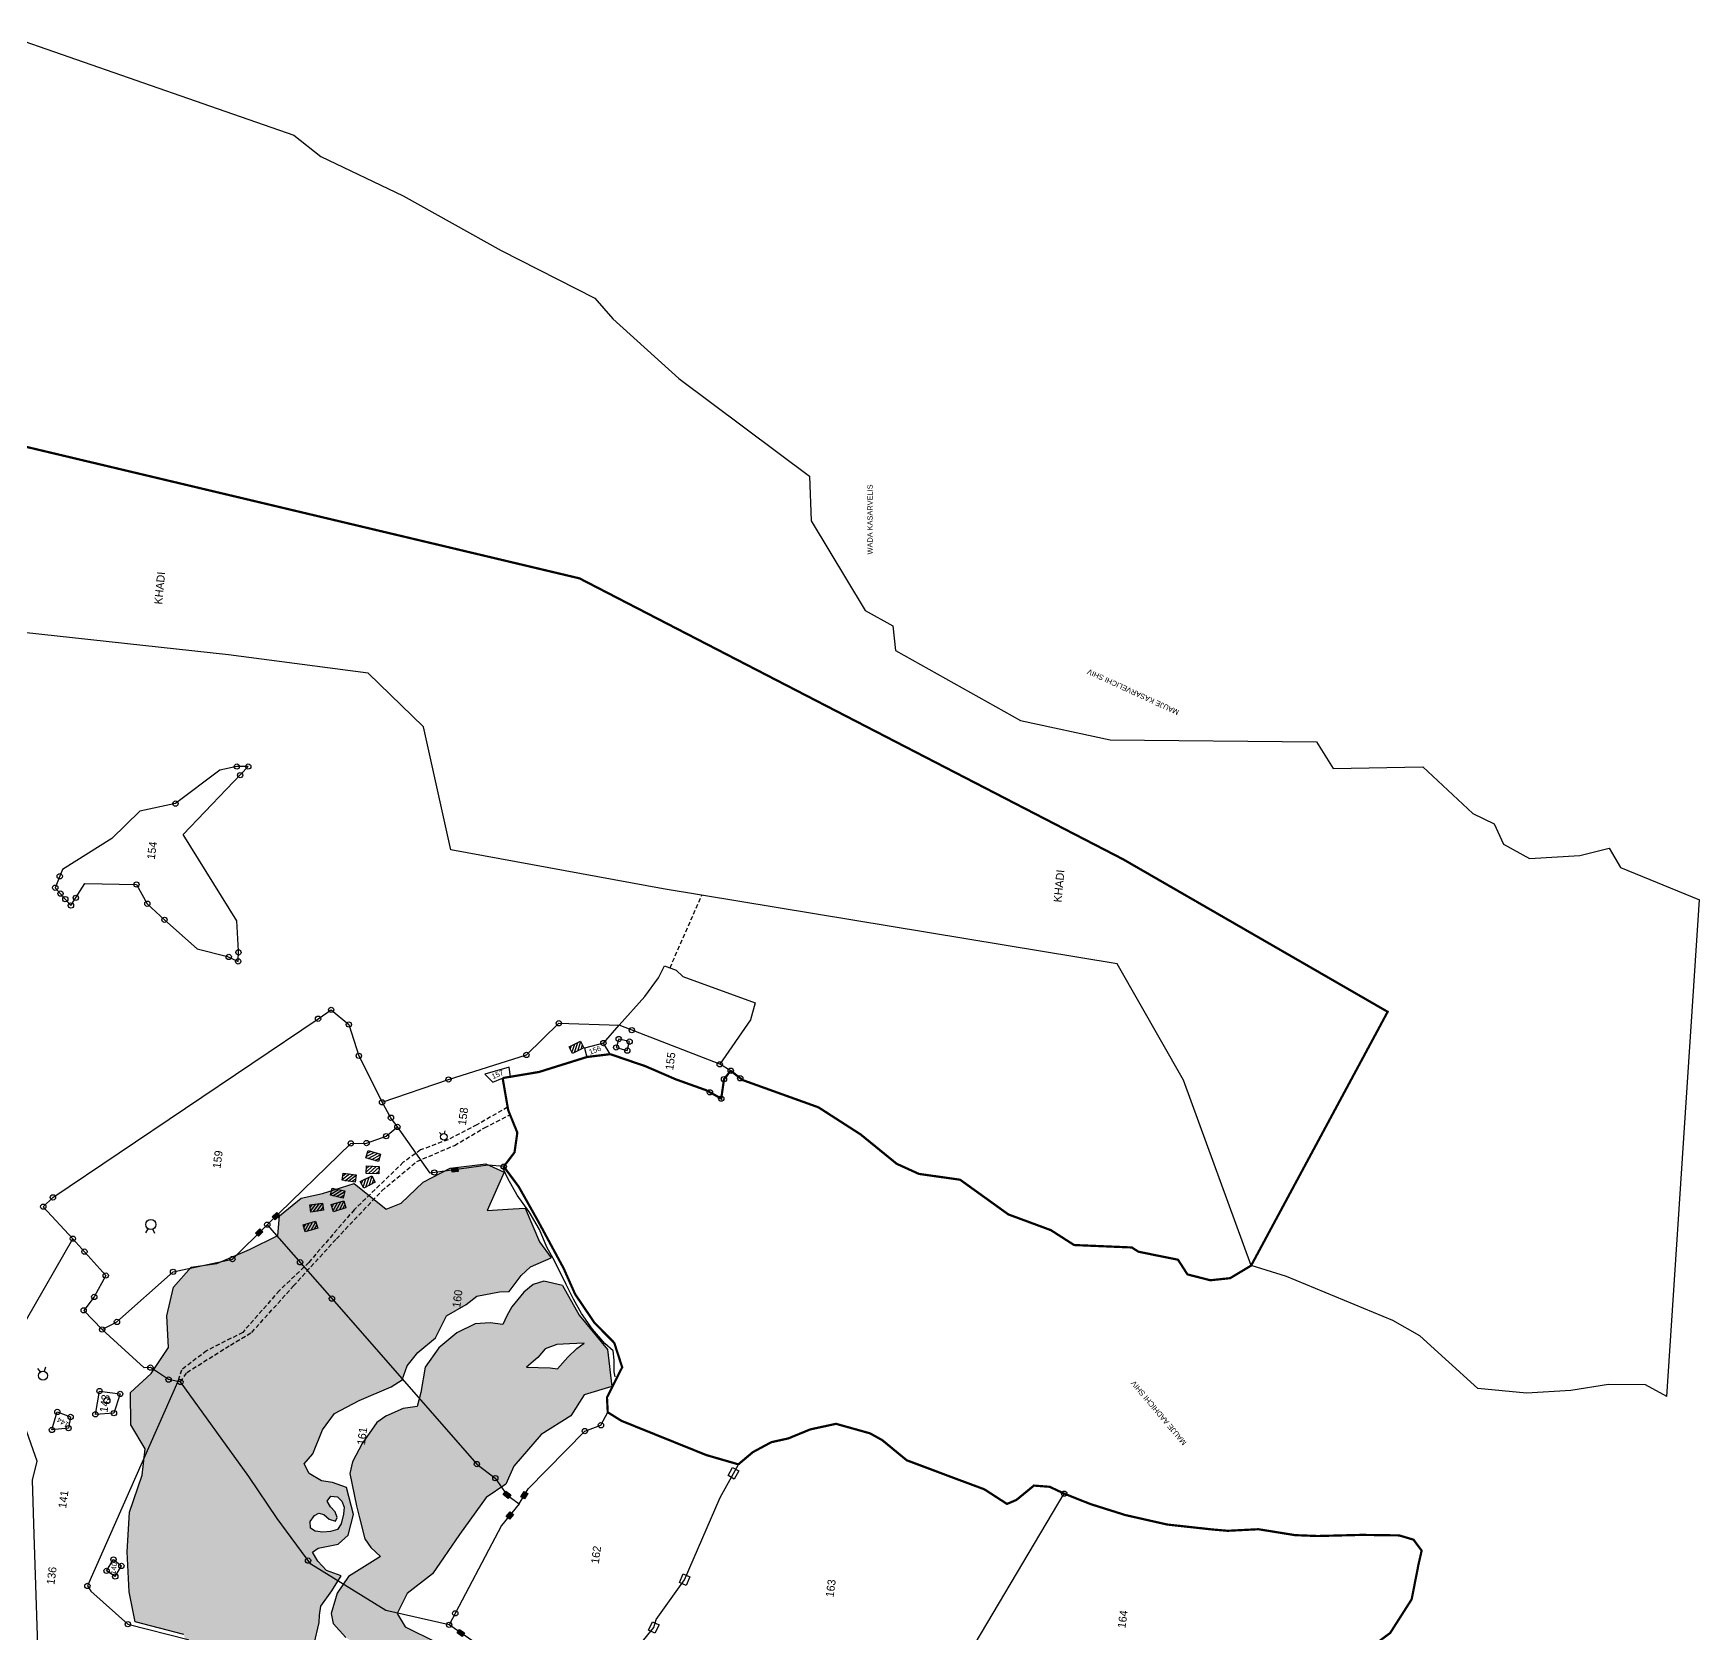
# Model space of a CAD drawing. Header units: metres. Extents: x 316291 to 322492, y 1878982 to 1885522.
# Drawn here: x 317850 to 319767, y 1883682 to 1885522 of the extents above; entities that cross this region are included whole.
import ezdxf

# ---------------------------------------------------------------- set-up
doc = ezdxf.new("R2010")
doc.units = ezdxf.units.M
doc.linetypes.add('DASHDOT', pattern=[1, 0.5, -0.25, 0, -0.25])
doc.linetypes.add('DASHED', pattern=[0.75, 0.5, -0.25])
for name, color, linetype in [('LINE_CARTTRACK', 2, 'DASHED'), ('LINE_FOOTPATH', 1, 'DASHED'), ('OFF', 1, 'Continuous'), ('OTHERS', 1, 'Continuous'), ('POLY_HATCH', 12, 'Continuous'), ('POLY_PARCEL', 6, 'Continuous'), ('POLY_ROAD', 30, 'Continuous'), ('POLY_WATER', 4, 'Continuous'), ('SYM_STONE', 1, 'Continuous'), ('SYM_WELL', 1, 'Continuous'), ('TEXT_MAPIN', 7, 'Continuous'), ('TEXT_MAPOUT', 7, 'Continuous'), ('TEXT_PARCEL', 7, 'Continuous'), ('V_BOUND_LINE', 7, 'Continuous'), ('V_BOUND_STREAM_LINE', 7, 'DASHDOT')]:
    doc.layers.add(name, color=color, linetype=linetype)
doc.styles.add('TEXT_MAP', font='')
doc.styles.get('TEXT_MAP').set_extended_font_data('Kruti Dev 050')

# ---------------------------------------------------------------- blocks, each defined once
blk = doc.blocks.new('PAKKAWELL')
blk.add_circle((0, 0), 1.81)
blk = doc.blocks.new('MOTWELL')
for points in [[(-1.54, 2.96), (-0.8, 1.55)], [(1.54, 2.96), (0.8, 1.55)]]:
    blk.add_lwpolyline(points)
blk.add_circle((0, 0), 1.74)
blk = doc.blocks.new('STONESQUARE')
at = {"layer": 'SYM_STONE'}
for p, q in [((-1.04, 0.81), (1.04, 0.81)), ((-1.04, -0.81), (-1.04, 0.81)), ((1.04, 0.81), (1.04, -0.81)), ((1.04, -0.81), (-1.04, -0.81))]:
    blk.add_line(p, q, dxfattribs=at)
blk = doc.blocks.new('STONE')
blk.add_circle((0, 0), 0.851)
blk = doc.blocks.new('STONESQUAREFILLED')
blk.add_hatch(color=256).paths.add_polyline_path([(0.7, -0.48), (0.7, 0.48), (-0.7, 0.48), (-0.7, -0.48)])
blk.add_lwpolyline([(-0.7, 0.48), (0.7, 0.48), (0.7, -0.48), (-0.7, -0.48)], close=True)

msp = doc.modelspace()

# ---------------------------------------------------------------- hatches: boundary and pattern name
at = {"layer": 'OTHERS'}
h = msp.add_hatch(dxfattribs=at)
h.set_pattern_fill('ANSI31', color=256, scale=23.413525, angle=26.7564, style=0)
h.set_pattern_definition([(71.756444, (314055.8052, 1884300.5663), (-2.7795785, 0.916221), [])])
h.paths.add_polyline_path([(318483.5, 1884356), (318479.7, 1884363.6), (318466.4, 1884357), (318470.3, 1884349.4)])
h = msp.add_hatch(dxfattribs=at)
h.set_pattern_fill('ANSI31', color=256, scale=23.413525, angle=-16.4534, style=0)
h.set_pattern_definition([(28.546615, (314981.942, 1887216.4206), (-1.3985882, 2.5708887), [])])
h.paths.add_polyline_path([(318247.1, 1884225.3), (318249.5, 1884233.5), (318235.2, 1884237.7), (318232.8, 1884229.5)])
h = msp.add_hatch(dxfattribs=at)
h.set_pattern_fill('ANSI31', color=256, scale=23.413525, angle=-2.5032, style=0)
h.set_pattern_definition([(42.496804, (314357.8736, 1886326.5657), (-1.9771231, 2.157893), [])])
h.paths.add_polyline_path([(318247.8, 1884210.8), (318248.2, 1884219.3), (318233.3, 1884220), (318233, 1884211.5)])
h = msp.add_hatch(dxfattribs=at)
h.set_pattern_fill('ANSI31', color=256, scale=23.413525, angle=-7.7013, style=0)
h.set_pattern_definition([(37.29872, (314538.077, 1886660.94), (-1.7734886, 2.3281443), [])])
h.paths.add_polyline_path([(318220.3, 1884201.5), (318221.5, 1884209.9), (318206.7, 1884211.9), (318205.6, 1884203.5)])
h = msp.add_hatch(dxfattribs=at)
h.set_pattern_fill('ANSI31', color=256, scale=23.413525, angle=26.6977, style=0)
h.set_pattern_definition([(71.69775, (313815.6463, 1884150.211), (-2.7786384, 0.919068), [])])
h.paths.add_polyline_path([(318243.4, 1884201.2), (318239.6, 1884208.8), (318226.3, 1884202.1), (318230.2, 1884194.5)])
h = msp.add_hatch(dxfattribs=at)
h.set_pattern_fill('ANSI31', color=256, scale=23.413525, angle=8.5697, style=0)
h.set_pattern_definition([(53.56967, (313960.221, 1885498.2127), (-2.3547554, 1.7380002), [])])
h.paths.add_polyline_path([(318184.1, 1884169), (318182.8, 1884177.4), (318168.1, 1884175.2), (318169.4, 1884166.7)])
h = msp.add_hatch(dxfattribs=at)
h.set_pattern_fill('ANSI31', color=256, scale=23.413525, angle=-12.8994, style=0)
h.set_pattern_definition([(32.10064, (314762.3093, 1886965.9291), (-1.555267, 2.4792463), [])])
h.paths.add_polyline_path([(318206.6, 1884183), (318208.5, 1884191.3), (318194, 1884194.6), (318192.1, 1884186.3)])
h = msp.add_hatch(dxfattribs=at)
h.set_pattern_fill('ANSI31', color=256, scale=23.413525, angle=16.9375, style=0)
h.set_pattern_definition([(61.9375, (313837.4125, 1884872.1964), (-2.582614, 1.376816), [])])
h.paths.add_polyline_path([(318209.7, 1884171.8), (318207.3, 1884179.9), (318193, 1884175.6), (318195.5, 1884167.4)])
h = msp.add_hatch(dxfattribs=at)
h.set_pattern_fill('ANSI31', color=256, scale=23.413525, angle=16.5415, style=0)
h.set_pattern_definition([(61.541465, (313809.8653, 1884878.943), (-2.5730357, 1.3946343), [])])
h.paths.add_polyline_path([(318177.3, 1884148.3), (318174.8, 1884156.5), (318160.6, 1884152.3), (318163, 1884144.1)])
at = {"layer": 'POLY_HATCH'}
h = msp.add_hatch(dxfattribs=at)
h.set_pattern_fill('ZIGZAG', color=256, scale=5.111887, angle=82.2987, style=0)
h.set_pattern_definition([(82.2987, (319610.724, 1882606.19), (-13.90886, 18.25884), [16.23024, -16.23024]), (172.2987, (319612.899, 1882622.274), (-18.25884, -13.90886), [16.23024, -16.23024])])
h.paths.add_polyline_path([(318483.7, 1884016.3), (318467, 1884015.3), (318452.3, 1884014.6), (318439, 1884009.8), (318430.4, 1883999.7), (318417.6, 1883988.8), (318444.7, 1883987.8), (318453.1, 1883986.6), (318464.9, 1884000.3), (318475.5, 1884010.1)], flags=16)
h.paths.add_polyline_path([(318327.3, 1883560), (318330.1, 1883540.2), (318335.6, 1883522.1), (318346.2, 1883493.7), (318332.8, 1883479.1), (318317.9, 1883476.1), (318304.8, 1883492.9), (318298.5, 1883505.2), (318299.8, 1883515.4), (318305, 1883539.1), (318308.7, 1883558.6), (318315.5, 1883564.6), (318320, 1883565.5)], flags=16)
h.paths.add_polyline_path([(318109.1, 1883662.8), (318106.8, 1883653.2), (318106.9, 1883642.7), (318110.4, 1883627.8), (318106.3, 1883619.9), (318106.6, 1883607.4), (318108.9, 1883598.6), (318106.3, 1883590.5), (318101.4, 1883580.2), (318093.2, 1883581.8), (318087, 1883587.6), (318086.1, 1883603.2), (318087.8, 1883622.9), (318089.4, 1883638.6), (318091.3, 1883648.8), (318095.5, 1883657.7), (318101.7, 1883663.3)], flags=16)
h.paths.add_polyline_path([(318188.2, 1883834.4), (318192.5, 1883840.2), (318200.1, 1883839.5), (318204.9, 1883834.7), (318207.8, 1883827.6), (318207, 1883819.7), (318204.5, 1883808.5), (318200.2, 1883802.1), (318192.2, 1883799.7), (318183.1, 1883799), (318174.6, 1883800.1), (318169.1, 1883803.7), (318168.8, 1883811.1), (318173.6, 1883818.2), (318178.7, 1883820.7), (318184.3, 1883819.3), (318190.6, 1883813.9), (318197.9, 1883811.7), (318199.8, 1883815.9), (318197.5, 1883822.3), (318191.9, 1883828.2)], flags=16)
h.paths.add_polyline_path([(318240.8, 1883378.1), (318216.4, 1883381.4), (318168.2, 1883401.1), (318136, 1883424), (318126.5, 1883446.6), (318086.9, 1883463.3), (318058.1, 1883489.9), (318054.1, 1883528.3), (318028, 1883547.5), (318020.2, 1883568), (318032.1, 1883601.9), (318003.2, 1883607.2), (317992.7, 1883625.7), (318006.8, 1883651.3), (318026.4, 1883671.8), (318023.2, 1883681.2), (317967.6, 1883695.9), (317960.7, 1883730.4), (317958.2, 1883776.2), (317960.8, 1883821.8), (317975.3, 1883864.4), (317979.1, 1883894.6), (317962.3, 1883922.5), (317961.9, 1883959.5), (317985.9, 1883981.4), (318005.8, 1884011.3), (318003.8, 1884047.6), (318011.4, 1884080.7), (318031.8, 1884103.5), (318061.5, 1884108), (318098.9, 1884123.8), (318131.6, 1884140.2), (318133.5, 1884162.7), (318158.2, 1884183), (318182.8, 1884188.2), (318219.2, 1884199.9), (318256.1, 1884170.3), (318273.4, 1884177.4), (318298.7, 1884201.4), (318329.5, 1884217.6), (318370.6, 1884222.5), (318391.8, 1884213), (318372.3, 1884168.7), (318402.2, 1884170.9), (318415.8, 1884171.4), (318432.5, 1884132.7), (318446, 1884114.2), (318422.1, 1884104), (318411.4, 1884094.2), (318397.6, 1884075.5), (318386.3, 1884075.1), (318360.4, 1884070.2), (318347.9, 1884060.7), (318325.5, 1884047.8), (318312.7, 1884022.3), (318292.6, 1884005.4), (318280.3, 1883990.2), (318274.4, 1883974.1), (318261.7, 1883966), (318225, 1883950.3), (318196.8, 1883935.4), (318183, 1883916.7), (318171.8, 1883889.1), (318161.8, 1883877.4), (318167.7, 1883866.3), (318181.6, 1883857.8), (318194.5, 1883856.1), (318210.5, 1883850.2), (318218.5, 1883819.1), (318212.5, 1883795.6), (318200.8, 1883785), (318177.7, 1883780.6), (318171.4, 1883775.8), (318177.5, 1883765.6), (318187.3, 1883754.9), (318204.3, 1883748.9), (318193.5, 1883731.6), (318180.8, 1883713.7), (318179.4, 1883703.5), (318179.2, 1883695.1), (318173.1, 1883670.7), (318175.1, 1883657.3), (318185, 1883647.5), (318210.7, 1883644), (318251.1, 1883651.7), (318209.7, 1883677.9), (318195, 1883693.9), (318192.8, 1883705.5), (318199.7, 1883728.9), (318212.6, 1883747.8), (318249.4, 1883770.9), (318238.6, 1883781.4), (318231.6, 1883791.1), (318225.4, 1883815.5), (318221.9, 1883829.3), (318214.1, 1883866.2), (318217.2, 1883879.9), (318228.3, 1883900.7), (318245.2, 1883925), (318255.7, 1883932.3), (318275.6, 1883941.2), (318291.8, 1883943.4), (318296.1, 1883959.4), (318300.8, 1883988.6), (318316.7, 1884010.9), (318337.2, 1884028), (318358.5, 1884038.4), (318375.7, 1884039.8), (318390.3, 1884037.8), (318395, 1884047.6), (318400.5, 1884058), (318414.4, 1884074.8), (318425.1, 1884083.7), (318437.2, 1884087.5), (318459, 1884082.6), (318477.9, 1884048.4), (318510.7, 1884008.9), (318515.6, 1883966.6), (318483.8, 1883956.7), (318468.4, 1883932.7), (318434.5, 1883911.2), (318402.9, 1883874.8), (318393.7, 1883854.2), (318371, 1883838.8), (318340.4, 1883796.1), (318309.5, 1883751), (318280.1, 1883728.4), (318268.7, 1883705.3), (318277.8, 1883689.9), (318313.5, 1883672.3), (318352.7, 1883652.8), (318396.6, 1883625.5), (318409.5, 1883610.5), (318427.8, 1883610.9), (318449.2, 1883599.5), (318469.7, 1883588.7), (318490.8, 1883589.1), (318513.2, 1883605.5), (318535.9, 1883600.1), (318561.7, 1883607.5), (318586.2, 1883622.2), (318601.5, 1883635.7), (318623.1, 1883618.6), (318647.8, 1883613.8), (318671, 1883626.3), (318681.6, 1883633.4), (318700.5, 1883613.8), (318703.3, 1883587.4), (318734.6, 1883585.5), (318768.3, 1883578.1), (318795.4, 1883583.9), (318823.8, 1883571.6), (318857.5, 1883563.7), (318882.8, 1883566.9), (318911.2, 1883562.1), (318936.4, 1883550.6), (318963.8, 1883545), (318990, 1883548.1), (319009.8, 1883538.4), (319028.9, 1883537.7), (319046.9, 1883539.5), (319067, 1883564.2), (319089.1, 1883589.2), (319108.2, 1883592.8), (319119.5, 1883576.6), (319129, 1883553.5), (319140.3, 1883530.7), (319171.1, 1883518.9), (319165.3, 1883498.4), (319152.4, 1883474.6), (319159.3, 1883454.2), (319171.3, 1883428.9), (319163.9, 1883404.3), (319167.3, 1883378.8), (319189, 1883355), (319213.3, 1883337), (319234.3, 1883319), (319262.4, 1883308.1), (319293.2, 1883303.5), (319311.9, 1883292.9), (319335.7, 1883292.5), (319356.4, 1883303.5), (319371.8, 1883314.2), (319388.2, 1883314.8), (319407.2, 1883320.3), (319422.1, 1883341), (319436, 1883355.2), (319455.2, 1883351.7), (319470.3, 1883352.9), (319489.1, 1883371.7), (319506.5, 1883368.9), (319504.9, 1883337.8), (319504.8, 1883327.9), (319512.8, 1883315.9), (319526.9, 1883306.4), (319519.8, 1883283.7), (319518.1, 1883268.8), (319521, 1883246.6), (319541.7, 1883226.8), (319524.8, 1883201.6), (319512.8, 1883188.1), (319516.5, 1883161), (319530.3, 1883135), (319505.3, 1883112.8), (319501.5, 1883086.8), (319509.6, 1883060.6), (319517.3, 1883043), (319505.2, 1883011), (319509.1, 1882978.3), (319512.5, 1882942.3), (319520.5, 1882905.7), (319517.9, 1882877.6), (319521, 1882860.9), (319502.7, 1882854.4), (319470, 1882855.8), (319457.1, 1882880.8), (319461.6, 1882884.7), (319492.1, 1882889.1), (319488.5, 1882906.7), (319465.8, 1882920.1), (319446, 1882918.1), (319372.3, 1882884), (319342.7, 1882887.1), (319325.9, 1882911.6), (319311.7, 1882945.3), (319333.8, 1882969.8), (319382, 1882988.8), (319426.7, 1883006.5), (319357, 1883017.8), (319319.5, 1883046.5), (319310.3, 1883092.3), (319324.8, 1883138.2), (319350, 1883155.9), (319357.7, 1883159.8), (319362.1, 1883156.1), (319365.3, 1883147.1), (319365.4, 1883140.9), (319376.9, 1883143.3), (319383.5, 1883146), (319382.6, 1883152.4), (319377.9, 1883160.6), (319379.2, 1883170.3), (319382.6, 1883175.7), (319384.6, 1883180.3), (319375.8, 1883185.1), (319365.4, 1883187), (319356.8, 1883180.1), (319352.2, 1883169), (319345.5, 1883162.8), (319333.8, 1883155.4), (319312.1, 1883147.5), (319287.8, 1883144.6), (319238.3, 1883168.8), (319221.9, 1883210.3), (319182.5, 1883235.1), (319156.3, 1883267.5), (319142, 1883300.2), (319110.7, 1883329.1), (319098.4, 1883358.7), (319097.3, 1883391.1), (319100.8, 1883425.6), (319082, 1883421.1), (319064.8, 1883407.8), (319062.6, 1883375.9), (319065.5, 1883346.6), (319046.3, 1883339.7), (319029.8, 1883359.5), (319028.6, 1883400.8), (318986.6, 1883399.9), (318955.6, 1883399.8), (318922.1, 1883375), (318880.9, 1883379.6), (318824.6, 1883381.5), (318771.5, 1883393.4), (318752, 1883415), (318751.6, 1883427.9), (318723.8, 1883437.8), (318692, 1883421.2), (318665.3, 1883414.4), (318639.4, 1883417.5), (318616.4, 1883423.9), (318593.3, 1883380.6), (318555, 1883354.5), (318497.6, 1883362.3), (318463.9, 1883349.8), (318426.4, 1883354.4), (318381.6, 1883339.6), (318334.5, 1883343.1), (318290.3, 1883350.5), (318270.1, 1883374.1), (318276.5, 1883384.8), (318286.3, 1883399.9), (318287.1, 1883408.8), (318281, 1883414.3), (318272.3, 1883417.2), (318266, 1883414.6), (318259.2, 1883403.1), (318251.2, 1883388.3)])

# ---------------------------------------------------------------- linework, layer by layer
at = {"layer": 'LINE_CARTTRACK', "ltscale": 10}
for points in [[(318395.7, 1884287.6), (318360.3, 1884267.3), (318327.3, 1884250.2), (318295.6, 1884238.4), (318275.7, 1884224.2), (318219.3, 1884169.7), (318167.2, 1884109.2), (318133.1, 1884076.6), (318091.1, 1884028.6), (318049.6, 1884007.6), (318020.6, 1883985.3), (318016.4, 1883972.2)], [(318019.4, 1883971.6), (318027, 1883982.7), (318076.9, 1884014), (318101.4, 1884028.5), (318149.4, 1884082), (318198.8, 1884136.2), (318251.2, 1884191.6), (318291.4, 1884225.1), (318334.7, 1884243.7), (318369.3, 1884264), (318398.5, 1884278.9)]]:
    msp.add_lwpolyline(points, dxfattribs=at)
at = {"layer": 'LINE_FOOTPATH', "ltscale": 10}
msp.add_lwpolyline([(318582.5, 1884447.9), (318619.1, 1884531.4)], dxfattribs=at)
at = {"layer": 'OFF', "ltscale": 10}
msp.add_lwpolyline([(319728.7, 1883955.1), (319766.6, 1884526)], dxfattribs=at)
at = {"layer": 'OTHERS'}
for points in [[(318466.4, 1884357), (318479.7, 1884363.6), (318483.5, 1884356), (318470.3, 1884349.4)], [(318235.2, 1884237.7), (318249.5, 1884233.5), (318247.1, 1884225.3), (318232.8, 1884229.5)], [(318233.3, 1884220), (318248.2, 1884219.3), (318247.8, 1884210.8), (318233, 1884211.5)], [(318206.7, 1884211.9), (318221.5, 1884209.9), (318220.3, 1884201.5), (318205.6, 1884203.5)], [(318226.3, 1884202.1), (318239.6, 1884208.8), (318243.4, 1884201.2), (318230.2, 1884194.5)], [(318168.1, 1884175.2), (318182.8, 1884177.4), (318184.1, 1884169), (318169.4, 1884166.7)], [(318194, 1884194.6), (318208.5, 1884191.3), (318206.6, 1884183), (318192.1, 1884186.3)], [(318193, 1884175.6), (318207.3, 1884179.9), (318209.7, 1884171.8), (318195.5, 1884167.4)], [(318160.6, 1884152.3), (318174.8, 1884156.5), (318177.3, 1884148.3), (318163, 1884144.1)]]:
    msp.add_lwpolyline(points, close=True, dxfattribs=at)
msp.add_lwpolyline([(318519.4, 1883977.6), (318518.2, 1883983.4), (318518.2, 1883996.7), (318517.1, 1884007.6), (318507.5, 1884015.9), (318493.3, 1884032.3), (318480.6, 1884050.5), (318471.4, 1884066.9), (318463, 1884083.9), (318449.6, 1884111), (318441, 1884126.7), (318432.3, 1884146.8), (318420.6, 1884167.4), (318406.7, 1884186.3), (318396, 1884205.5), (318390.1, 1884217.7)], dxfattribs=at)
at = {"layer": 'POLY_HATCH'}
for points in [[(318023.2, 1883681.2), (317967.6, 1883695.9), (317960.7, 1883730.4), (317958.2, 1883776.2), (317960.8, 1883821.8), (317975.3, 1883864.4), (317979.1, 1883894.6), (317962.3, 1883922.5), (317961.9, 1883959.5), (317985.9, 1883981.4), (318005.8, 1884011.3), (318003.8, 1884047.6), (318011.4, 1884080.7), (318031.8, 1884103.5), (318061.5, 1884108), (318098.9, 1884123.8), (318131.6, 1884140.2), (318133.5, 1884162.7), (318158.2, 1884183), (318182.8, 1884188.2), (318219.2, 1884199.9), (318256.1, 1884170.3), (318273.4, 1884177.4), (318298.7, 1884201.4), (318329.5, 1884217.6), (318370.6, 1884222.5), (318391.8, 1884213), (318372.3, 1884168.7), (318402.2, 1884170.9), (318415.8, 1884171.4), (318432.5, 1884132.7), (318446, 1884114.2)], [(318173.1, 1883670.7), (318179.2, 1883695.1), (318179.4, 1883703.5), (318180.8, 1883713.7), (318193.5, 1883731.6), (318204.3, 1883748.9), (318187.3, 1883754.9), (318177.5, 1883765.6), (318171.4, 1883775.8), (318177.7, 1883780.6), (318200.8, 1883785), (318212.5, 1883795.6), (318218.5, 1883819.1), (318210.5, 1883850.2), (318194.5, 1883856.1), (318181.6, 1883857.8), (318167.7, 1883866.3), (318161.8, 1883877.4), (318171.8, 1883889.1), (318183, 1883916.7), (318196.8, 1883935.4), (318225, 1883950.3), (318261.7, 1883966), (318274.4, 1883974.1), (318280.3, 1883990.2), (318292.6, 1884005.4), (318312.7, 1884022.3), (318325.5, 1884047.8), (318347.9, 1884060.7), (318360.4, 1884070.2), (318386.3, 1884075.1), (318397.6, 1884075.5), (318411.4, 1884094.2), (318422.1, 1884104), (318446, 1884114.2)], [(318459, 1884082.6), (318437.2, 1884087.5), (318425.1, 1884083.7), (318414.4, 1884074.8), (318400.5, 1884058), (318395, 1884047.6), (318390.3, 1884037.8), (318375.7, 1884039.8), (318358.5, 1884038.4), (318337.2, 1884028), (318316.7, 1884010.9), (318300.8, 1883988.6), (318296.1, 1883959.4), (318291.8, 1883943.4), (318275.6, 1883941.2), (318255.7, 1883932.3), (318245.2, 1883925), (318228.3, 1883900.7), (318217.2, 1883879.9), (318214.1, 1883866.2), (318221.9, 1883829.3), (318225.4, 1883815.5), (318231.6, 1883791.1), (318238.6, 1883781.4), (318249.4, 1883770.9), (318212.6, 1883747.8), (318199.7, 1883728.9), (318192.8, 1883705.5), (318195, 1883693.9), (318209.7, 1883677.9)], [(318459, 1884082.6), (318477.9, 1884048.4), (318510.7, 1884008.9), (318515.6, 1883966.6), (318483.8, 1883956.7), (318468.4, 1883932.7), (318434.5, 1883911.2), (318402.9, 1883874.8), (318393.7, 1883854.2), (318371, 1883838.8), (318340.4, 1883796.1), (318309.5, 1883751), (318280.1, 1883728.4), (318268.7, 1883705.3), (318277.8, 1883689.9), (318313.5, 1883672.3)]]:
    msp.add_lwpolyline(points, dxfattribs=at)
for points in [[(318483.7, 1884016.3), (318467, 1884015.3), (318452.3, 1884014.6), (318439, 1884009.8), (318430.4, 1883999.7), (318417.6, 1883988.8), (318444.7, 1883987.8), (318453.1, 1883986.6), (318464.9, 1884000.3), (318475.5, 1884010.1)], [(318188.2, 1883834.4), (318192.5, 1883840.2), (318200.1, 1883839.5), (318204.9, 1883834.7), (318207.8, 1883827.6), (318207, 1883819.7), (318204.5, 1883808.5), (318200.2, 1883802.1), (318192.2, 1883799.7), (318183.1, 1883799), (318174.6, 1883800.1), (318169.1, 1883803.7), (318168.8, 1883811.1), (318173.6, 1883818.2), (318178.7, 1883820.7), (318184.3, 1883819.3), (318190.6, 1883813.9), (318197.9, 1883811.7), (318199.8, 1883815.9), (318197.5, 1883822.3), (318191.9, 1883828.2)]]:
    msp.add_lwpolyline(points, close=True, dxfattribs=at)
at = {"layer": 'POLY_PARCEL'}
for points in [[(318084.4, 1884501.9), (318022.6, 1884601), (318097.5, 1884679.3), (318084.4, 1884679.3), (318064.8, 1884675.1), (318013.8, 1884636.7), (317972.8, 1884628.1), (317940.4, 1884596.7), (317883.8, 1884561.1), (317875.5, 1884540), (317893.6, 1884519.5), (317909.7, 1884544.9), (317968.9, 1884543.7), (317981.4, 1884521.6), (318001.1, 1884503.1), (318038.9, 1884469.8), (318073.6, 1884461), (318085.9, 1884455.3), (318086.2, 1884467.5)], [(318086.2, 1884467.5), (318084.4, 1884501.9)], [(318524.1, 1884381.9), (318553.4, 1884414.7), (318569.2, 1884436.3), (318576.1, 1884450.3), (318589.5, 1884445.3), (318597.1, 1884437.9), (318680.5, 1884407.6), (318675.1, 1884387.9), (318639.7, 1884336.9)], [(317895.8, 1884136.4), (317861.7, 1884173.2), (317872.9, 1884183.9), (318177.8, 1884389.3), (318192.8, 1884399.5), (318213.2, 1884382.7), (318224.6, 1884346.7), (318251.4, 1884293.2)], [(318251.4, 1884293.2), (318327.8, 1884319.5), (318417.3, 1884347.7), (318454.6, 1884384.1), (318524.1, 1884381.9)], [(318505.9, 1884361.3), (318524.1, 1884381.9)], [(318639.7, 1884336.9), (318524.1, 1884381.9)], [(318505.9, 1884361.3), (318484.3, 1884355.6), (318486.9, 1884345.3)], [(318513.7, 1884348.6), (318505.9, 1884361.3)], [(318399.1, 1884322.6), (318397.7, 1884333.7), (318369.5, 1884325.7), (318378.6, 1884316.3), (318390, 1884321.1)], [(318652.3, 1884329.5), (318639.7, 1884336.9)], [(318269, 1884264.9), (318261.6, 1884275.5), (318251.4, 1884293.2)], [(318119.3, 1884152.5), (318215.4, 1884246), (318233.6, 1884246.4), (318256.1, 1884254.3), (318269, 1884264.9)], [(318391.3, 1884219.3), (318373.4, 1884220.9), (318306.5, 1884211.8), (318269, 1884264.9)], [(317929.5, 1884032), (317946.5, 1884040.7), (318011, 1884098.3), (318079.3, 1884113), (318119.3, 1884152.5)], [(318119.3, 1884152.5), (318193.7, 1884067.5), (318360.4, 1883877.2), (318381.6, 1883861), (318395, 1883841.9), (318408.9, 1883831.4)], [(317830.7, 1883925.7), (317772.8, 1883965), (317789.4, 1883990.4), (317834.3, 1884024.2), (317842.4, 1884043.4), (317895.8, 1884136.4)], [(317895.8, 1884136.4), (317933.6, 1884094), (317920.4, 1884069.4), (317908.2, 1884054), (317929.5, 1884032)], [(318016.4, 1883972.2), (318005.9, 1883974.4), (317984.9, 1883988.2), (317977.7, 1883987.7), (317929.5, 1884032)], [(318016.4, 1883972.2), (317912.5, 1883737.1), (317916.4, 1883730.9), (317959, 1883693.1), (318028.5, 1883675.5), (318004.5, 1883589.9), (318028.3, 1883509.9)], [(318328.5, 1883692.4), (318255.6, 1883708.9), (318169.3, 1883762.1), (318130.6, 1883814.6), (318098.2, 1883863.1), (318019.4, 1883971.6), (318016.4, 1883972.2)], [(317921.7, 1883934.4), (317926.4, 1883961.2), (317950.2, 1883957.9), (317943, 1883935.8)], [(317871.7, 1883916.5), (317877.9, 1883937.2), (317893.2, 1883931.4), (317890.8, 1883918.5)], [(317943, 1883935.8), (317921.7, 1883934.4)], [(318408.9, 1883831.4), (318419.3, 1883848.6), (318484.6, 1883915.2), (318503.1, 1883921.8), (318510.9, 1883936.8)], [(317890.8, 1883918.5), (317871.7, 1883916.5)], [(318514.6, 1883623.7), (318524.6, 1883641.5), (318563.8, 1883689.3), (318566.7, 1883698.6), (318599.2, 1883744.3), (318640.1, 1883838.8), (318661.1, 1883876.9)], [(318878.5, 1883577), (318885.9, 1883590.7), (319035.9, 1883843.2)], [(318408.9, 1883831.4), (318388.8, 1883806.4), (318328.5, 1883692.4)], [(317944.5, 1883747.9), (317934.6, 1883754.4), (317942.5, 1883767.5), (317951.6, 1883760.1)], [(317944.5, 1883747.9), (317951.6, 1883760.1)], [(318441.9, 1883614.1), (318328.5, 1883692.4)]]:
    msp.add_lwpolyline(points, dxfattribs=at)
msp.add_lwpolyline([(318520.6, 1884356.3), (318533.4, 1884352.7), (318536, 1884363), (318523.5, 1884365.9)], close=True, dxfattribs=at)
at = {"layer": 'POLY_ROAD'}
msp.add_lwpolyline([(317862.2, 1883446.1), (317829.7, 1883526.7), (317819, 1883557.7), (317856.4, 1883644.9), (317851.1, 1883796.4), (317849.4, 1883858.9), (317854.8, 1883880.5), (317840.5, 1883920.9), (317830.7, 1883925.7)], dxfattribs=at)
at = {"layer": 'POLY_WATER'}
for points in [[(317813.9, 1885522.4), (318045.2, 1885441.9), (318149.9, 1885405.4), (318180.8, 1885380.7), (318275.6, 1885335.6), (318388.4, 1885272.8), (318495.9, 1885217.8), (318516.9, 1885194.2), (318592.8, 1885125.5), (318742.9, 1885013.1), (318745, 1884961.8), (318807, 1884858.9), (318838.9, 1884841.1), (318841.8, 1884812.6), (318985.7, 1884732.1), (319088.8, 1884709.9), (319326, 1884707.8), (319345, 1884677.1), (319448.1, 1884678.9), (319505.7, 1884625.4), (319530.1, 1884613.3), (319541.2, 1884590.2), (319571.1, 1884573.7), (319628.7, 1884577.1), (319662.4, 1884585.4), (319675.5, 1884563.1), (319766.6, 1884526)], [(319250.8, 1884105.5), (319173.1, 1884318.6), (319096.9, 1884452.4), (318574.7, 1884538.7), (318330.5, 1884583.6), (318298.9, 1884724.9), (318235.2, 1884786.8), (318074.9, 1884807.6), (317718.9, 1884846.5), (317534.5, 1884714.5), (317515, 1884485.3), (317552.4, 1884366.9), (317434.5, 1884305.8), (317350.1, 1884227.1)], [(319728.7, 1883955.1), (319704.4, 1883968.4), (319661.9, 1883968.9), (319618.5, 1883961.8), (319567.4, 1883958.8), (319511.5, 1883964), (319444.9, 1884024.6), (319413.6, 1884042.3), (319291.5, 1884092.9), (319250.8, 1884105.5)]]:
    msp.add_lwpolyline(points, dxfattribs=at)
at = {"layer": 'V_BOUND_LINE', "const_width": 2.56}
for points in [[(318513.7, 1884348.6), (318486.9, 1884345.3)], [(318652.3, 1884329.5), (318644.6, 1884319.8), (318641.4, 1884297.5), (318624.1, 1884307.1), (318589.2, 1884319.6), (318554.3, 1884334.7), (318513.7, 1884348.6)], [(318486.9, 1884345.3), (318431.9, 1884328.1), (318399.1, 1884322.6)], [(319250.8, 1884105.5), (319226.7, 1884091), (319203.9, 1884088.6), (319177.6, 1884095.3), (319166.7, 1884112.2), (319121.2, 1884121.4), (319113.6, 1884126.3), (319047.2, 1884129.1), (319020.5, 1884146.2), (318971.6, 1884164.3), (318916.1, 1884204.2), (318868.7, 1884210.9), (318843.2, 1884222.5), (318801.8, 1884256.2), (318753.3, 1884287.4), (318666, 1884318.8), (318652.3, 1884329.5)], [(318399.1, 1884322.6), (318390, 1884321.1)], [(318390, 1884321.1), (318396.4, 1884284.1), (318406.9, 1884258.4), (318403.7, 1884235.7), (318391.3, 1884219.3)], [(318391.3, 1884219.3), (318408.5, 1884196.2), (318431, 1884156.2), (318460.2, 1884102.2), (318473.3, 1884072.7), (318495.6, 1884039.7), (318518.4, 1884016.6), (318527.5, 1883988.5), (318510, 1883953.9), (318510.9, 1883936.8)], [(318510.9, 1883936.8), (318526.5, 1883927), (318624.2, 1883887.6), (318661.1, 1883876.9)], [(318661.1, 1883876.9), (318677.7, 1883890.9), (318699, 1883902.4), (318718.5, 1883906.7), (318743.8, 1883917.1), (318773.4, 1883923.5), (318812.4, 1883912.6), (318826.5, 1883904.8), (318854.7, 1883881.6), (318917.9, 1883857.9), (318944, 1883848.2), (318970, 1883831.4), (318980.9, 1883836), (319001, 1883852.5), (319019.1, 1883851.1), (319035.9, 1883843.2)], [(319035.9, 1883843.2), (319066.1, 1883831.2), (319106.1, 1883818.6), (319154.3, 1883807.7), (319206.4, 1883802), (319223.8, 1883800.5), (319259.1, 1883802.3), (319301.3, 1883795.5), (319327.2, 1883794.5), (319378.1, 1883795.8), (319421.1, 1883795.2), (319437.5, 1883790.3), (319446.9, 1883777.7), (319443.3, 1883762), (319435.4, 1883721.7), (319410.7, 1883683), (319385.4, 1883664.2), (319297.9, 1883615.3)]]:
    msp.add_lwpolyline(points, dxfattribs=at)
at = {"layer": 'V_BOUND_STREAM_LINE', "ltscale": 10, "const_width": 2.56}
msp.add_lwpolyline([(317986, 1883232), (317801.4, 1883276.4), (317726, 1883484.5), (317211.7, 1883651.3), (316917.5, 1883694.9), (317077.3, 1884425.1), (317309.7, 1884781.3), (317799.8, 1885057), (318478.4, 1884895.7), (319103.5, 1884572.7), (319407.8, 1884397.3), (319250.8, 1884105.5)], dxfattribs=at)

# ---------------------------------------------------------------- block references
at = {"layer": 'SYM_STONE'}
for name, p, xscale, yscale, zscale, rotation in [('STONE', (318084.4, 1884679.3), 3.578321005867366, 3.578321005867366, 3.578321005867366, 82.29872296275367), ('STONE', (318097.5, 1884679.3), 3.578321005867366, 3.578321005867366, 3.578321005867366, 82.29872296275367), ('STONE', (318088.1, 1884669.4), 3.578321005867366, 3.578321005867366, 3.578321005867366, 82.29872296275367), ('STONE', (318013.8, 1884636.7), 3.578321005867366, 3.578321005867366, 3.578321005867366, 82.29872296275367), ('STONE', (317875.5, 1884540), 3.578321005867366, 3.578321005867366, 3.578321005867366, 82.29872296275367), ('STONE', (317880.7, 1884553.1), 3.578321005867366, 3.578321005867366, 3.578321005867366, 82.29872296275367), ('STONE', (317968.9, 1884543.7), 3.578321005867366, 3.578321005867366, 3.578321005867366, 82.29872296275367), ('STONE', (317881.6, 1884533.2), 3.578321005867366, 3.578321005867366, 3.578321005867366, 82.29872296275367), ('STONE', (317887.1, 1884526.8), 3.578321005867366, 3.578321005867366, 3.578321005867366, 82.29872296275367), ('STONE', (317893.6, 1884519.5), 3.578321005867366, 3.578321005867366, 3.578321005867366, 82.29872296275367), ('STONE', (317899.2, 1884528.3), 3.578321005867366, 3.578321005867366, 3.578321005867366, 82.29872296275367), ('STONE', (317981.4, 1884521.6), 3.578321005867366, 3.578321005867366, 3.578321005867366, 82.29872296275367), ('STONE', (318001.1, 1884503.1), 3.578321005867366, 3.578321005867366, 3.578321005867366, 82.29872296275367), ('STONE', (318086.2, 1884465.6), 3.578321005867366, 3.578321005867366, 3.578321005867366, 82.29872296275367), ('STONE', (318075, 1884460.4), 3.578321005867366, 3.578321005867366, 3.578321005867366, 82.29872296275367), ('STONE', (318085.9, 1884455.3), 3.578321005867366, 3.578321005867366, 3.578321005867366, 82.29872296275367), ('STONE', (318177.8, 1884389.3), 3.578321005867366, 3.578321005867366, 3.578321005867366, 82.29872296275367), ('STONE', (318192.8, 1884399.5), 3.578321005867366, 3.578321005867366, 3.578321005867366, 82.29872296275367), ('STONE', (318213.2, 1884382.7), 3.578321005867366, 3.578321005867366, 3.578321005867366, 82.29872296275367), ('STONE', (318454.6, 1884384.1), 3.578321005867366, 3.578321005867366, 3.578321005867366, 82.29872296275367), ('STONE', (318523.5, 1884365.9), 3.578321005867366, 3.578321005867366, 3.578321005867366, 82.29872296275367), ('STONE', (318538.6, 1884376.2), 3.578321005867366, 3.578321005867366, 3.578321005867366, 82.29872296275367), ('STONE', (318224.6, 1884346.7), 3.578321005867366, 3.578321005867366, 3.578321005867366, 82.29872296275367), ('STONE', (318417.3, 1884347.7), 3.578321005867366, 3.578321005867366, 3.578321005867366, 82.29872296275367), ('STONE', (318505.9, 1884361.3), 3.578321005867366, 3.578321005867366, 3.578321005867366, 82.29872296275367), ('STONE', (318520.6, 1884356.3), 3.578321005867366, 3.578321005867366, 3.578321005867366, 82.29872296275367), ('STONE', (318533.4, 1884352.7), 3.578321005867366, 3.578321005867366, 3.578321005867366, 82.29872296275367), ('STONE', (318536, 1884363), 3.578321005867366, 3.578321005867366, 3.578321005867366, 82.29872296275367), ('STONE', (318639.7, 1884336.9), 3.578321005867366, 3.578321005867366, 3.578321005867366, 82.29872296275367), ('STONE', (318652.3, 1884329.5), 3.578321005867366, 3.578321005867366, 3.578321005867366, 82.29872296275367), ('STONE', (318327.8, 1884319.5), 3.578321005867366, 3.578321005867366, 3.578321005867366, 82.29872296275367), ('STONE', (318644.6, 1884319.8), 3.578321005867366, 3.578321005867366, 3.578321005867366, 82.29872296275367), ('STONE', (318663.3, 1884320.9), 3.578321005867366, 3.578321005867366, 3.578321005867366, 82.29872296275367), ('STONE', (318251.4, 1884293.2), 3.578321005867366, 3.578321005867366, 3.578321005867366, 82.29872296275367), ('STONE', (318628.4, 1884304.7), 3.578321005867366, 3.578321005867366, 3.578321005867366, 82.29872296275367), ('STONE', (318641.4, 1884297.5), 3.578321005867366, 3.578321005867366, 3.578321005867366, 82.29872296275367), ('STONE', (318261.6, 1884275.5), 3.578321005867366, 3.578321005867366, 3.578321005867366, 82.29872296275367), ('STONE', (318256.1, 1884254.3), 3.578321005867366, 3.578321005867366, 3.578321005867366, 82.29872296275367), ('STONE', (318269, 1884264.9), 3.578321005867366, 3.578321005867366, 3.578321005867366, 82.29872296275367), ('STONE', (318215.4, 1884246), 3.578321005867366, 3.578321005867366, 3.578321005867366, 82.29872296275367), ('STONE', (318233.6, 1884246.4), 3.578321005867366, 3.578321005867366, 3.578321005867366, 82.29872296275367), ('STONE', (318311.5, 1884212.5), 3.578321005867366, 3.578321005867366, 3.578321005867366, 82.29872296275367), ('STONESQUAREFILLED', (318335, 1884215.7), 5.111887151239095, 5.111887151239095, 5.111887151239095, 187.7318069770174), ('STONE', (318391.3, 1884219.3), 3.578321005867366, 3.578321005867366, 3.578321005867366, 82.29872296275367), ('STONE', (317872.9, 1884183.9), 3.578321005867366, 3.578321005867366, 3.578321005867366, 82.29872296275367), ('STONE', (317861.7, 1884173.2), 3.578321005867366, 3.578321005867366, 3.578321005867366, 82.29872296275367), ('STONESQUAREFILLED', (318129.4, 1884162.4), 5.111887151239095, 5.111887151239095, 5.111887151239095, 44.19625625963931), ('STONE', (317895.8, 1884136.4), 3.578321005867366, 3.578321005867366, 3.578321005867366, 82.29872296275367), ('STONESQUAREFILLED', (318110, 1884143.4), 5.111887151239095, 5.111887151239095, 5.111887151239095, 224.6879926334922), ('STONE', (318119.3, 1884152.5), 3.578321005867366, 3.578321005867366, 3.578321005867366, 82.29872296275367), ('STONE', (317909.1, 1884121.5), 3.578321005867366, 3.578321005867366, 3.578321005867366, 82.29872296275367), ('STONE', (318011, 1884098.3), 3.578321005867366, 3.578321005867366, 3.578321005867366, 82.29872296275367), ('STONE', (318079.3, 1884113), 3.578321005867366, 3.578321005867366, 3.578321005867366, 82.29872296275367), ('STONE', (318157.1, 1884109.3), 3.578321005867366, 3.578321005867366, 3.578321005867366, 82.29872296275367), ('STONE', (317933.6, 1884094), 3.578321005867366, 3.578321005867366, 3.578321005867366, 82.29872296275367), ('STONE', (317920.4, 1884069.4), 3.578321005867366, 3.578321005867366, 3.578321005867366, 82.29872296275367), ('STONE', (318193.7, 1884067.5), 3.578321005867366, 3.578321005867366, 3.578321005867366, 82.29872296275367), ('STONE', (317908.2, 1884054), 3.578321005867366, 3.578321005867366, 3.578321005867366, 82.29872296275367), ('STONE', (317946.5, 1884040.7), 3.578321005867366, 3.578321005867366, 3.578321005867366, 82.29872296275367), ('STONE', (317929.5, 1884032), 3.578321005867366, 3.578321005867366, 3.578321005867366, 82.29872296275367), ('STONE', (317984.9, 1883988.2), 3.578321005867366, 3.578321005867366, 3.578321005867366, 82.29872296275367), ('STONE', (318005.9, 1883974.4), 3.578321005867366, 3.578321005867366, 3.578321005867366, 82.29872296275367), ('STONE', (318019.4, 1883971.6), 3.578321005867366, 3.578321005867366, 3.578321005867366, 82.29872296275367), ('STONE', (317926.4, 1883961.2), 3.578321005867366, 3.578321005867366, 3.578321005867366, 82.29872296275367), ('STONE', (317950.2, 1883957.9), 3.578321005867366, 3.578321005867366, 3.578321005867366, 82.29872296275367), ('STONE', (317877.9, 1883937.2), 3.578321005867366, 3.578321005867366, 3.578321005867366, 82.29872296275367), ('STONE', (317893.2, 1883931.4), 3.578321005867366, 3.578321005867366, 3.578321005867366, 82.29872296275367), ('STONE', (317921.7, 1883934.4), 3.578321005867366, 3.578321005867366, 3.578321005867366, 82.29872296275367), ('STONE', (317943, 1883935.8), 3.578321005867366, 3.578321005867366, 3.578321005867366, 82.29872296275367), ('STONE', (317871.7, 1883916.5), 3.578321005867366, 3.578321005867366, 3.578321005867366, 82.29872296275367), ('STONE', (317890.8, 1883918.5), 3.578321005867366, 3.578321005867366, 3.578321005867366, 82.29872296275367), ('STONE', (318484.6, 1883915.2), 3.578321005867366, 3.578321005867366, 3.578321005867366, 82.29872296275367), ('STONE', (318503.1, 1883921.8), 3.578321005867366, 3.578321005867366, 3.578321005867366, 82.29872296275367), ('STONE', (318360.4, 1883877.2), 3.578321005867366, 3.578321005867366, 3.578321005867366, 82.29872296275367), ('STONESQUARE', (318655.4, 1883866.6), 5.111887151239095, 5.111887151239095, 5.111887151239095, 241.1582393890305), ('STONE', (318381.6, 1883861), 3.578321005867366, 3.578321005867366, 3.578321005867366, 82.29872296275367), ('STONESQUAREFILLED', (318395, 1883841.9), 5.111887151239095, 5.111887151239095, 5.111887151239095, 322.9227759739624), ('STONESQUAREFILLED', (318415, 1883841.5), 5.111887151239095, 5.111887151239095, 5.111887151239095, 58.76207266584526), ('STONE', (319035.9, 1883843.2), 3.578321005867366, 3.578321005867366, 3.578321005867366, 82.29872296275367), ('STONESQUAREFILLED', (318398.2, 1883818.1), 5.111887151239095, 5.111887151239095, 5.111887151239095, 51.2087791878574), ('STONE', (317934.6, 1883754.4), 3.578321005867366, 3.578321005867366, 3.578321005867366, 82.29872296275367), ('STONE', (317942.5, 1883767.5), 3.578321005867366, 3.578321005867366, 3.578321005867366, 82.29872296275367), ('STONE', (317951.6, 1883760.1), 3.578321005867366, 3.578321005867366, 3.578321005867366, 82.29872296275367), ('STONE', (318166.3, 1883766.2), 3.578321005867366, 3.578321005867366, 3.578321005867366, 82.29872296275367), ('STONE', (317912.5, 1883737.1), 3.578321005867366, 3.578321005867366, 3.578321005867366, 82.29872296275367), ('STONE', (317944.5, 1883747.9), 3.578321005867366, 3.578321005867366, 3.578321005867366, 82.29872296275367), ('STONESQUARE', (318599.2, 1883744.3), 5.111887151239095, 5.111887151239095, 5.111887151239095, 66.59875182085109), ('STONE', (318335.5, 1883705.6), 3.578321005867366, 3.578321005867366, 3.578321005867366, 82.29872296275367), ('STONE', (317959, 1883693.1), 3.578321005867366, 3.578321005867366, 3.578321005867366, 82.29872296275367), ('STONE', (318328.5, 1883692.4), 3.578321005867366, 3.578321005867366, 3.578321005867366, 82.29872296275367), ('STONESQUAREFILLED', (318341.9, 1883683.1), 5.111887151239094, 5.111887151239094, 5.111887151239094, 325.3641521790275), ('STONESQUARE', (318563.8, 1883689.3), 5.111887151239095, 5.111887151239095, 5.111887151239095, 63.52629494643055)]:
    msp.add_blockref(name, p, dxfattribs=dict(at, xscale=xscale, yscale=yscale, zscale=zscale, rotation=rotation))
at = {"layer": 'SYM_WELL'}
for name, p, xscale, yscale, zscale, rotation in [('MOTWELL', (318322.4, 1884253.5), 2.150370897463404, 2.150370897463404, 2.150370897463404, 18.80981015261849), ('MOTWELL', (317985.5, 1884152.8), 3.360948666802329, 3.360948666802329, 3.360948666802329, 176.0929171128687), ('MOTWELL', (317861.4, 1883979), 3.00642026764933, 3.00642026764933, 3.00642026764933, 10.23914684943109), ('PAKKAWELL', (317934.9, 1883950.2), 1.925417874420416, 1.925417874420416, 1.925417874420416, 82.29872296275367)]:
    msp.add_blockref(name, p, dxfattribs=dict(at, xscale=xscale, yscale=yscale, zscale=zscale, rotation=rotation))

# ---------------------------------------------------------------- texts
at = {"layer": 'TEXT_MAPIN'}
for p in [(317998.4, 1884865.4), (319032.6, 1884522.8)]:
    msp.add_text('KHADI ', height=9.2, rotation=84.4997, dxfattribs=at).set_placement(p)
at = {"layer": 'TEXT_MAPOUT'}
for s, rotation, p in [('WADA KASARVELIS', 90.0582, (318815.6, 1884923.2)), ('MAUJE KASARVELICHI SHIV', 155.3593, (319168.5, 1884743.9)), ('MAUJE AADHICHI SHIV', 130.0038, (319177, 1883902.1))]:
    msp.add_text(s, height=6.134, rotation=rotation, dxfattribs=at).set_placement(p)
at = {"layer": 'TEXT_PARCEL', "style": 'TEXT_MAP'}
for s, height, rotation, p in [('154', 9.2, 82.2987, (317989.9, 1884572)), ('156', 6.13, 21.3707, (318490.7, 1884347.9)), ('155', 9.2, 82.2987, (318586.1, 1884329.8)), ('157', 6.13, 21.3707, (318378.8, 1884319.8)), ('158', 9.2, 82.2987, (318347.7, 1884266.3)), ('159', 9.2, 82.2987, (318065.5, 1884216.7)), ('160', 9.2, 82.2987, (318341.2, 1884056.6)), ('143', 9.2, 82.2987, (317935.5, 1883936.2)), ('144', 6.13, 148.2219, (317891.9, 1883924.1)), ('161', 9.2, 82.2987, (318231.6, 1883898.6)), ('141', 9.2, 82.2987, (317888, 1883825.9)), ('162', 9.2, 82.2987, (318500.6, 1883762.1)), ('136', 9.2, 82.2987, (317874.5, 1883738.1)), ('140', 6.13, 82.2987, (317944.9, 1883750)), ('163', 9.2, 82.2987, (318770.5, 1883723.6)), ('164', 9.2, 82.2987, (319106.2, 1883688))]:
    msp.add_text(s, height=height, rotation=rotation, dxfattribs=at).set_placement(p)

doc.saveas('drawing.dxf')
